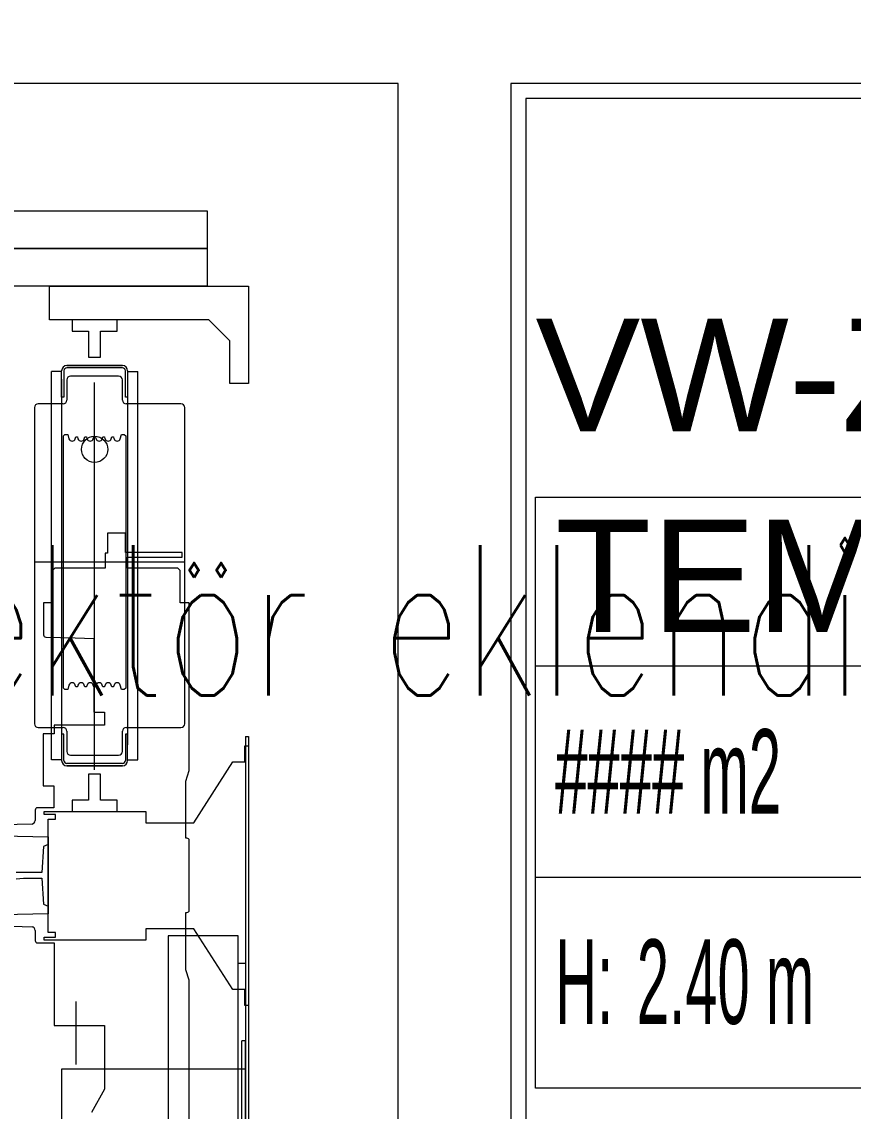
# Model space of a CAD drawing. Extents: x -3709 to 34975, y -230 to 8245.
# Drawn here: x 4275.6 to 4386.4, y 3210.6 to 3355.7 of the extents above; entities that cross this region are included whole.
import ezdxf
from ezdxf.enums import TextEntityAlignment as Align

# ---------------------------------------------------------------- set-up
doc = ezdxf.new("R2010")
doc.units = 0
doc.layers.get('0').update_dxf_attribs({"color": 9, "lineweight": 9})
for name, color, linetype, lineweight in [('00', 9, 'Continuous', 9), ('05V', 9, 'Continuous', 9), ('06D', 9, 'Continuous', 9), ('14', 9, 'Continuous', 9), ('21_MAHAL', 9, 'Continuous', 9), ('E-KABLO', 7, 'Continuous', 30)]:
    doc.layers.add(name, color=color, linetype=linetype, lineweight=lineweight)
doc.styles.add('Arial', font='arial.ttf', dxfattribs={"height": 2.5})
doc.styles.add('E-YAZI', font='txttw.shx')
doc.styles.add('MuuM_TEXT-STANDART', font='ARIALN.TTF')

# ---------------------------------------------------------------- blocks, each defined once
blk = doc.blocks.new('p-as-01')
at = {"layer": '06D'}
for p, q in [((-542.5, -17), (870, -17)), ((870, -17), (870, -67)), ((-542.5, -67), (870, -67)), ((870, -67), (-542.5, -67)), ((870, -67), (870, -117)), ((870, -117), (-582, -117)), ((660, -162), (660, -117)), ((660, -117), (925, -117)), ((925, -117), (925, -247)), ((720, -162), (660, -162)), ((690, -162), (690, -177)), ((750, -162), (690, -162)), ((872, -162), (720, -162)), ((750, -177), (750, -162)), ((900, -190), (872, -162)), ((690, -177), (712, -177)), ((712, -177), (712, -212)), ((728, -212), (728, -177)), ((728, -177), (750, -177)), ((900, -247), (900, -190)), ((712, -212), (728, -212)), ((676, -231), (662.5, -231)), ((662.5, -748.1), (662.5, -231)), ((676, -265), (676, -230)), ((679, -230), (679, -265)), ((757, -223), (683, -223)), ((683, -223), (757, -223)), ((757, -226), (683, -226)), ((761, -265), (761, -230)), ((764, -230), (764, -265)), ((764, -231), (777.5, -231)), ((777.5, -748.1), (777.5, -231)), ((676, -241.1), (676, -728.1)), ((720, -761.6), (720, -245.4)), ((764, -241.1), (764, -728.1)), ((925, -247), (900, -247)), ((679, -265), (676, -265)), ((764, -265), (761, -265)), ((678.5, -316.6), (680.5, -314.6)), ((678.5, -652.6), (678.5, -316.6)), ((680.5, -314.6), (684.3, -314.6)), ((684.3, -314.6), (685.8, -320.4)), ((694.2, -320.4), (694.8, -318.1)), ((694.8, -318.1), (697.2, -318.1)), ((697.2, -318.1), (697.8, -320.4)), ((706.2, -320.4), (706.8, -318.1)), ((706.8, -318.1), (709.2, -318.1)), ((709.2, -318.1), (709.8, -320.4)), ((718.2, -320.4), (718.8, -318.1)), ((718.8, -318.1), (721.2, -318.1)), ((721.2, -318.1), (721.8, -320.4)), ((730.2, -320.4), (730.8, -318.1)), ((730.8, -318.1), (733.2, -318.1)), ((733.2, -318.1), (733.8, -320.4)), ((742.2, -320.4), (742.8, -318.1)), ((742.8, -318.1), (745.2, -318.1)), ((745.2, -318.1), (745.8, -320.4)), ((754.2, -320.4), (755.7, -314.6)), ((755.7, -314.6), (759.5, -314.6)), ((759.5, -314.6), (761.5, -316.6)), ((761.5, -316.6), (761.5, -652.6)), ((690, -323.6), (690, -323.6)), ((702, -323.6), (702, -323.6)), ((714, -323.6), (714, -323.6)), ((726, -323.6), (726, -323.6)), ((738, -323.6), (738, -323.6)), ((750, -323.6), (750, -323.6)), ((640, -484.6), (840, -484.6)), ((680.5, -654.6), (678.5, -652.6)), ((685.8, -648.8), (684.3, -654.6)), ((690, -645.6), (690, -645.6)), ((694.8, -651.1), (694.2, -648.8)), ((697.2, -651.1), (694.8, -651.1)), ((697.8, -648.8), (697.2, -651.1)), ((702, -645.6), (702, -645.6)), ((706.8, -651.1), (706.2, -648.8)), ((709.2, -651.1), (706.8, -651.1)), ((709.8, -648.8), (709.2, -651.1)), ((714, -645.6), (714, -645.6)), ((718.8, -651.1), (718.2, -648.8)), ((721.2, -651.1), (718.8, -651.1)), ((721.8, -648.8), (721.2, -651.1)), ((726, -645.6), (726, -645.6)), ((730.8, -651.1), (730.2, -648.8)), ((733.2, -651.1), (730.8, -651.1)), ((733.8, -648.8), (733.2, -651.1)), ((738, -645.6), (738, -645.6)), ((742.8, -651.1), (742.2, -648.8)), ((745.2, -651.1), (742.8, -651.1)), ((745.8, -648.8), (745.2, -651.1)), ((750, -645.6), (750, -645.6)), ((755.7, -654.6), (754.2, -648.8)), ((761.5, -652.6), (759.5, -654.6)), ((684.3, -654.6), (680.5, -654.6)), ((759.5, -654.6), (755.7, -654.6)), ((679, -714.1), (676, -714.1)), ((676, -714.1), (676, -749.1)), ((679, -749.1), (679, -714.1)), ((764, -714.1), (761, -714.1)), ((761, -714.1), (761, -749.1)), ((764, -749.1), (764, -714.1)), ((920, -751.1), (920, -729.7)), ((920, -729.7), (925, -729.7)), ((925, -729.7), (925, -902.7)), ((676, -748.1), (662.5, -748.1)), ((757, -753.1), (683, -753.1)), ((764, -748.1), (777.5, -748.1)), ((852, -832.1), (904, -751.1)), ((904, -751.1), (920, -751.1)), ((757, -756.1), (683, -756.1)), ((683, -756.1), (757, -756.1)), ((728, -767.1), (712, -767.1)), ((712, -767.1), (712, -802.1)), ((728, -802.1), (728, -767.1)), ((712, -802.1), (690, -802.1)), ((690, -802.1), (690, -817.1)), ((750, -802.1), (728, -802.1)), ((750, -817.1), (750, -802.1)), ((653, -821.1), (653, -817.1)), ((653, -817.1), (788, -817.1)), ((668, -821.1), (653, -821.1)), ((658, -902.1), (658, -827.1)), ((658, -827.1), (668, -827.1)), ((668, -827.1), (668, -821.1)), ((690, -817.1), (750, -817.1)), ((788, -817.1), (788, -832.1)), ((788, -832.1), (852, -832.1)), ((652, -863.6), (649.8, -898.4)), ((658, -861.1), (652, -863.6)), ((658, -943.1), (658, -861.1)), ((625.4, -898.4), (615.4, -898.1)), ((649.8, -898.4), (625.4, -898.4)), ((615.4, -906.6), (625.4, -905.9)), ((625.4, -905.9), (649.8, -905.9)), ((649.8, -905.9), (652, -940.6)), ((658, -903.3), (658, -902.1)), ((658, -978.3), (658, -903.3)), ((925, -902.7), (925, -1075.7)), ((652, -940.6), (658, -943.1)), ((653, -988.3), (653, -984.3)), ((653, -984.3), (668, -984.3)), ((668, -978.3), (658, -978.3)), ((668, -984.3), (668, -978.3)), ((852, -973.3), (788, -973.3)), ((788, -973.3), (788, -988.3)), ((904, -1054.3), (852, -973.3)), ((788, -988.3), (653, -988.3)), ((920, -1054.3), (904, -1054.3)), ((920, -1075.7), (920, -1054.3)), ((925, -1075.7), (920, -1075.7))]:
    blk.add_line(p, q, dxfattribs=at)
at = {"layer": '06D', "ltscale": 15}
for p, q in [((683, -242), (683, -269)), ((752, -237), (688, -237)), ((757, -269), (757, -242)), ((678, -274), (645, -274)), ((835, -274), (762, -274)), ((640, -279), (640, -700.1)), ((840, -700.1), (840, -279)), ((645, -705.1), (678, -705.1)), ((683, -710.1), (683, -737.1)), ((757, -737.1), (757, -710.1)), ((762, -705.1), (835, -705.1)), ((688, -742.1), (752, -742.1))]:
    blk.add_line(p, q, dxfattribs=at)
at = {"layer": '06D', "ltscale": 0.25}
for p, q in [((761, -446.1), (737, -446.1)), ((737, -446.1), (737, -473.1)), ((761, -472.1), (761, -446.1)), ((737, -473.1), (734, -473.1)), ((734, -473.1), (734, -493.1)), ((836.5, -472.1), (761, -472.1)), ((764, -493.1), (764, -478.1)), ((764, -478.1), (836.5, -478.1)), ((836.5, -478.1), (836.5, -472.1)), ((667, -493.1), (664, -496.1)), ((734, -493.1), (667, -493.1)), ((831, -493.1), (764, -493.1)), ((834, -496.1), (831, -493.1)), ((664, -496.1), (664, -539.1)), ((834, -539.1), (834, -496.1)), ((664, -539.1), (652, -539.1)), ((652, -539.1), (652, -581.7)), ((846, -539.1), (834, -539.1)), ((846, -762.6), (846, -539.1)), ((654.9, -584.7), (694, -585.7)), ((694, -585.7), (719, -586.6)), ((719, -586.6), (719, -684.9)), ((719, -684.9), (733, -684.9)), ((733, -684.9), (733, -702.1)), ((733, -702.1), (666, -702.1)), ((666, -702.1), (666, -713.8)), ((666, -713.8), (651.5, -713.8)), ((651.5, -713.8), (651.5, -782.8)), ((841.5, -776.5), (846, -762.6)), ((651.5, -782.8), (665.5, -782.8)), ((665.5, -782.8), (665.5, -812.1)), ((841.5, -852.6), (841.5, -776.5)), ((665.5, -812.1), (643.8, -812.1)), ((640.8, -815.1), (640.8, -828.9)), ((636.7, -833.8), (596.7, -834.9)), ((636.7, -833.8), (636.7, -833.8)), ((596.7, -849.5), (658, -851)), ((658, -851), (658, -953.2)), ((843, -852.6), (841.5, -852.6)), ((846, -948.6), (846, -855.6)), ((658, -953.2), (596.7, -954.7)), ((841.5, -1027.8), (841.5, -951.6)), ((841.5, -951.6), (843, -951.6)), ((596.7, -969.4), (636.7, -970.5)), ((636.7, -970.5), (636.7, -970.5)), ((640.8, -975.4), (640.8, -989.1)), ((643.8, -992.1), (666, -992.1)), ((666, -992.1), (666, -1102.1)), ((846, -1041.6), (841.5, -1027.8)), ((846, -1265.1), (846, -1041.6)), ((695, -1070.1), (695, -1154.1)), ((666, -1102.1), (733, -1102.1)), ((733, -1102.1), (733, -1187.1)), ((733, -1187.1), (715.8, -1217.9))]:
    blk.add_line(p, q, dxfattribs=at)
at = {"layer": '06D', "linetype": 'Continuous', "ltscale": 0.25}
for p, q in [((921, -717.1), (921, -1300.6)), ((921, -717.1), (925, -717.1)), ((925, -717.1), (925, -1299.7)), ((911, -982.6), (818, -982.6)), ((818, -982.6), (818, -1356.6)), ((911, -1356.6), (911, -982.6)), ((911, -1318.9), (911, -1018.9)), ((911, -1018.9), (921, -1018.9)), ((921, -1018.9), (921, -1318.9)), ((921, -1122.6), (916, -1122.6)), ((921, -1122.6), (916, -1122.6)), ((916, -1397.6), (916, -1122.6)), ((921, -1397.6), (921, -1122.6)), ((676, -1160.1), (676, -1360.1)), ((921, -1160.1), (676, -1160.1))]:
    blk.add_line(p, q, dxfattribs=at)
at = {"layer": '06D'}
blk.add_circle((720, -334.6), 17.5, dxfattribs=at)
for centre, radius, start, end in [((683, -230), 7, 90, 180), ((683, -230), 4, 90, 180), ((757, -230), 7, 0, 90), ((757, -230), 4, 0, 90), ((688, -242), 5, 90, 180), ((752, -242), 5, 0, 90), ((645, -279), 5, 90, 180), ((678, -269), 5, 270, 0), ((762, -269), 5, 180, 270), ((835, -279), 5, 0, 90), ((690, -319.3), 4.3, 195, 270), ((690, -319.3), 4.3, 270, 345), ((702, -319.3), 4.3, 195, 270), ((702, -319.3), 4.3, 270, 345), ((714, -319.3), 4.3, 195, 270), ((714, -319.3), 4.3, 270, 345), ((726, -319.3), 4.3, 195, 270), ((726, -319.3), 4.3, 270, 345), ((738, -319.3), 4.3, 195, 270), ((738, -319.3), 4.3, 270, 345), ((750, -319.3), 4.3, 195, 270), ((750, -319.3), 4.3, 270, 345), ((690, -649.9), 4.3, 90, 165), ((690, -649.9), 4.3, 15, 90), ((702, -649.9), 4.3, 90, 165), ((702, -649.9), 4.3, 15, 90), ((714, -649.9), 4.3, 90, 165), ((714, -649.9), 4.3, 15, 90), ((726, -649.9), 4.3, 90, 165), ((726, -649.9), 4.3, 15, 90), ((738, -649.9), 4.3, 90, 165), ((738, -649.9), 4.3, 15, 90), ((750, -649.9), 4.3, 90, 165), ((750, -649.9), 4.3, 15, 90), ((645, -700.1), 5, 180, 270), ((678, -710.1), 5, 0, 90), ((762, -710.1), 5, 90, 180), ((835, -700.1), 5, 270, 0), ((688, -737.1), 5, 180, 270), ((752, -737.1), 5, 270, 0), ((683, -749.1), 7, 180, 270), ((683, -749.1), 4, 180, 270), ((757, -749.1), 4, 270, 0), ((757, -749.1), 7, 270, 0)]:
    blk.add_arc(centre, radius, start, end, dxfattribs=at)
at = {"layer": '06D', "ltscale": 0.25}
for centre, radius, start, end in [((655, -581.7), 2.98, 180, 268.4759), ((643.8, -815.1), 3, 90, 180), ((635.8, -828.9), 5, 280.303, 360), ((843, -855.6), 3, 360, 90), ((843, -948.6), 3, 270, 0), ((635.8, -975.4), 5, 360, 79.697), ((643.8, -989.1), 3, 180, 270)]:
    blk.add_arc(centre, radius, start, end, dxfattribs=at)
blk = doc.blocks.new('0_roomno2')
blk.add_lwpolyline([(19.375, -10.5), (0, -10.5), (0, 0), (19.375, 0)], close=True)
for points in [[(0, -3), (19.375, -3)], [(8.125, -3), (8.125, -10.5)], [(11.875, -3), (11.875, -10.5)], [(15.625, -3), (15.625, -10.5)], [(0, -6.75), (8.125, -6.75)]]:
    blk.add_lwpolyline(points)
at = {"style": 'MuuM_TEXT-STANDART', "width": 0.6}
blk.add_text('H:', height=1.5, dxfattribs=at).set_placement((0.35, -8.608), align=Align.MIDDLE_LEFT)
at = {"style": 'Arial'}
blk.add_attdef('ODANO', (0, 1.17), '', height=2, dxfattribs=at)
blk.add_attdef('MEKANADI', text='', height=2, dxfattribs=at).set_placement((0.35, -3), align=Align.BOTTOM_LEFT)
at = {"style": 'MuuM_TEXT-STANDART', "width": 0.6}
for tag, p in [('YER01', (10, -4.5)), ('TAVAN01', (13.75, -4.5)), ('DUVAR01', (17.5, -4.5)), ('YER02', (10, -6.75)), ('TAVAN02', (13.75, -6.75)), ('DUVAR02', (17.5, -6.75)), ('YER03', (10, -9)), ('TAVAN03', (13.75, -9)), ('DUVAR03', (17.5, -9))]:
    blk.add_attdef(tag, text='', height=1.5, dxfattribs=at).set_placement(p, align=Align.MIDDLE_CENTER)
for tag, p in [('M2', (0.35, -4.875)), ('TEMIZTAVANYUKSEKLIGI', (1.8, -8.608))]:
    blk.add_attdef(tag, text='', height=1.5, dxfattribs=at).set_placement(p, align=Align.MIDDLE_LEFT)

msp = doc.modelspace()

# ---------------------------------------------------------------- linework, layer by layer
at = {"layer": '00'}
msp.add_lwpolyline([(4044.04, 3892.5), (4173.34, 3892.5), (4173.34, 3872.5), (4095.77, 3872.5), (4095.77, 3362.5), (4480.84, 3362.5), (4480.84, 3297.5), (4465.84, 3297.5), (4465.84, 3347.5), (4340.77, 3347.5), (4340.77, 3157.5), (4400.84, 3157.5), (4400.84, 3142.5), (4277.64, 3142.5), (4277.64, 3157.5), (4325.77, 3157.5), (4325.77, 3347.5), (4125.77, 3347.5), (4125.77, 3157.5), (4164.04, 3157.5), (4164.04, 3142.5), (3680.84, 3142.5)], dxfattribs=at)
at = {"layer": '14'}
msp.add_lwpolyline([(4463.84, 3297.5), (4463.84, 3345.5), (4342.77, 3345.5), (4342.77, 3159.5), (4398.84, 3159.5), (4398.84, 3194.5), (4463.84, 3194.5), (4463.84, 3207.5)], dxfattribs=at)

# ---------------------------------------------------------------- block references
at = {"layer": '05V', "xscale": 0.1, "yscale": 0.1}
msp.add_blockref('p-as-01', (4213.34, 3332.2), dxfattribs=at)
at = {"layer": '21_MAHAL'}
ref = msp.add_blockref('0_roomno2', (4344.06, 3292.39), dxfattribs=dict(at, xscale=7.5, yscale=7.5, zscale=7.5))
ref.add_attrib('ODANO', 'VW-ZK-17', (4344.06, 3301.16), dxfattribs={"layer": '0', "height": 15, "style": 'Arial'})
ref.add_attrib('MEKANADI', 'TEMİZLİK O.', dxfattribs={"layer": '0', "height": 15, "style": 'Arial'}).set_placement((4346.69, 3269.89), align=Align.BOTTOM_LEFT)
ref.add_attrib('M2', '#### m2', dxfattribs={"layer": '0', "height": 11.25, "style": 'MuuM_TEXT-STANDART', "width": 0.6}).set_placement((4346.69, 3255.82), align=Align.MIDDLE_LEFT)
ref.add_attrib('TEMIZTAVANYUKSEKLIGI', '2.40 m', dxfattribs={"layer": '0', "height": 11.25, "style": 'MuuM_TEXT-STANDART', "width": 0.6}).set_placement((4357.56, 3227.83), align=Align.MIDDLE_LEFT)
ref.add_attrib('YER01', 'Y14', dxfattribs={"layer": '0', "height": 11.25, "style": 'MuuM_TEXT-STANDART', "width": 0.6}).set_placement((4419.06, 3258.64), align=Align.MIDDLE_CENTER)
ref.add_attrib('TAVAN01', 'T05', dxfattribs={"layer": '0', "height": 11.25, "style": 'MuuM_TEXT-STANDART', "width": 0.6}).set_placement((4447.19, 3258.64), align=Align.MIDDLE_CENTER)
ref.add_attrib('DUVAR01', 'D07A', dxfattribs={"layer": '0', "height": 11.25, "style": 'MuuM_TEXT-STANDART', "width": 0.6}).set_placement((4475.31, 3258.64), align=Align.MIDDLE_CENTER)
ref.add_attrib('TAVAN02', 'T09', dxfattribs={"layer": '0', "height": 11.25, "style": 'MuuM_TEXT-STANDART', "width": 0.6}).set_placement((4447.19, 3241.76), align=Align.MIDDLE_CENTER)

# ---------------------------------------------------------------- texts
at = {"layer": 'E-KABLO', "color": 1, "style": 'E-YAZI', "width": 0.7}
msp.add_text('Dedektör eklendi', height=20, dxfattribs=at).set_placement((4231.69, 3265.96))

doc.saveas('drawing.dxf')
